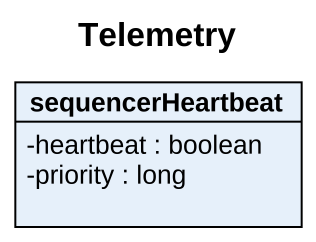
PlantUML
@startuml
title Telemetry
hide circle
hide empty members
skinparam classAttributeIconSize 0
class sequencerHeartbeat {
  -heartbeat : boolean
  -priority : long
}
@enduml
